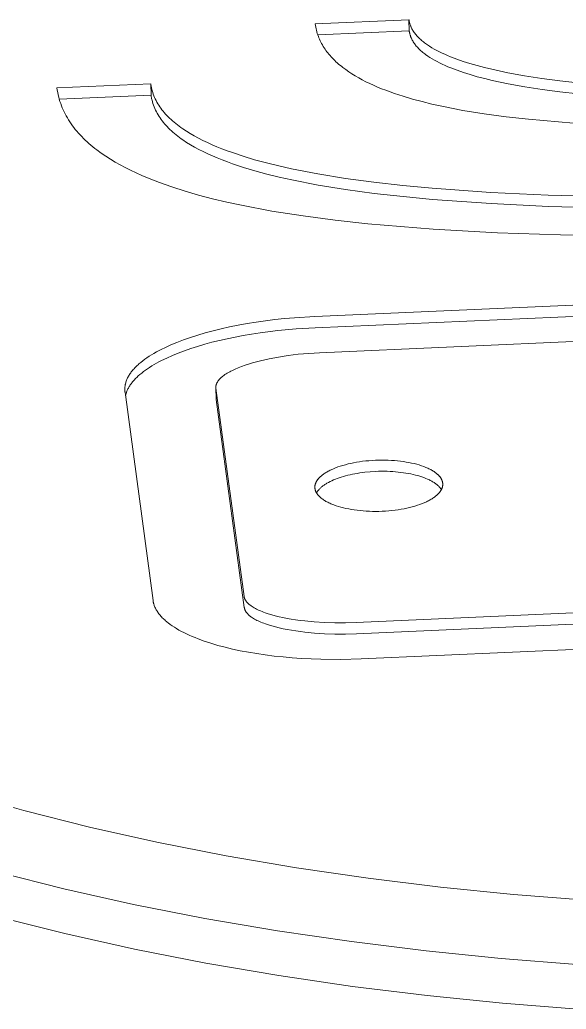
# Model space of a CAD drawing. Header units: millimetres. Extents: x 492 to 7139, y 278 to 5201.
# Drawn here: x 6157.44 to 6178.47, y 2901.87 to 2939.98 of the extents above; entities that cross this region are included whole.
import ezdxf

# ---------------------------------------------------------------- set-up
doc = ezdxf.new("R2010")
doc.units = ezdxf.units.MM
doc.layers.add('ZANO_R', color=7, linetype='Continuous', lineweight=0)

msp = doc.modelspace()

# ---------------------------------------------------------------- linework, layer by layer
at = {"layer": 'ZANO_R'}
for p, q in [((6168.808, 2939.817), (6172.418, 2939.976)), ((6168.817, 2939.755), (6168.808, 2939.817)), ((6168.828, 2939.694), (6168.817, 2939.755)), ((6168.841, 2939.633), (6168.828, 2939.694)), ((6168.855, 2939.573), (6168.841, 2939.633)), ((6172.418, 2939.976), (6172.429, 2939.546)), ((6172.418, 2939.976), (6172.421, 2939.958)), ((6172.421, 2939.958), (6172.424, 2939.939)), ((6172.424, 2939.939), (6172.427, 2939.921)), ((6172.427, 2939.921), (6172.431, 2939.903)), ((6172.431, 2939.903), (6172.435, 2939.885)), ((6172.435, 2939.885), (6172.439, 2939.867)), ((6172.439, 2939.867), (6172.444, 2939.849)), ((6172.444, 2939.849), (6172.449, 2939.831)), ((6172.449, 2939.831), (6172.454, 2939.814)), ((6172.454, 2939.814), (6172.46, 2939.796)), ((6172.46, 2939.796), (6172.466, 2939.778)), ((6172.466, 2939.778), (6172.472, 2939.761)), ((6172.472, 2939.761), (6172.479, 2939.743)), ((6172.479, 2939.743), (6172.486, 2939.726)), ((6172.486, 2939.726), (6172.501, 2939.692)), ((6172.501, 2939.692), (6172.517, 2939.658)), ((6172.517, 2939.658), (6172.534, 2939.624)), ((6172.534, 2939.624), (6172.553, 2939.59)), ((6168.871, 2939.513), (6168.855, 2939.573)), ((6168.889, 2939.454), (6168.871, 2939.513)), ((6168.908, 2939.396), (6168.889, 2939.454)), ((6168.929, 2939.338), (6168.908, 2939.396)), ((6168.91, 2939.392), (6172.429, 2939.546)), ((6168.951, 2939.282), (6168.929, 2939.338)), ((6168.975, 2939.225), (6168.951, 2939.282)), ((6172.429, 2939.546), (6172.431, 2939.528)), ((6172.431, 2939.528), (6172.434, 2939.51)), ((6172.434, 2939.51), (6172.438, 2939.491)), ((6172.438, 2939.491), (6172.441, 2939.473)), ((6172.441, 2939.473), (6172.446, 2939.455)), ((6172.446, 2939.455), (6172.45, 2939.437)), ((6172.45, 2939.437), (6172.455, 2939.419)), ((6172.455, 2939.419), (6172.46, 2939.402)), ((6172.46, 2939.402), (6172.465, 2939.384)), ((6172.465, 2939.384), (6172.471, 2939.366)), ((6172.471, 2939.366), (6172.477, 2939.349)), ((6172.477, 2939.349), (6172.483, 2939.331)), ((6172.483, 2939.331), (6172.49, 2939.314)), ((6172.49, 2939.314), (6172.496, 2939.296)), ((6172.496, 2939.296), (6172.511, 2939.262)), ((6172.511, 2939.262), (6172.528, 2939.228)), ((6172.553, 2939.59), (6172.573, 2939.557)), ((6172.573, 2939.557), (6172.594, 2939.524)), ((6172.594, 2939.524), (6172.616, 2939.491)), ((6172.616, 2939.491), (6172.64, 2939.459)), ((6172.64, 2939.459), (6172.665, 2939.427)), ((6172.665, 2939.427), (6172.691, 2939.395)), ((6172.691, 2939.395), (6172.718, 2939.364)), ((6172.718, 2939.364), (6172.746, 2939.333)), ((6172.746, 2939.333), (6172.775, 2939.302)), ((6172.775, 2939.302), (6172.806, 2939.271)), ((6172.806, 2939.271), (6172.838, 2939.241)), ((6172.838, 2939.241), (6172.87, 2939.211)), ((6169.001, 2939.17), (6168.975, 2939.225)), ((6169.028, 2939.115), (6169.001, 2939.17)), ((6169.056, 2939.06), (6169.028, 2939.115)), ((6169.086, 2939.006), (6169.056, 2939.06)), ((6169.118, 2938.953), (6169.086, 2939.006)), ((6169.151, 2938.901), (6169.118, 2938.953)), ((6169.186, 2938.849), (6169.151, 2938.901)), ((6172.528, 2939.228), (6172.545, 2939.194)), ((6172.545, 2939.194), (6172.564, 2939.16)), ((6172.564, 2939.16), (6172.584, 2939.127)), ((6172.584, 2939.127), (6172.605, 2939.094)), ((6172.605, 2939.094), (6172.627, 2939.062)), ((6172.627, 2939.062), (6172.651, 2939.029)), ((6172.651, 2939.029), (6172.675, 2938.997)), ((6172.675, 2938.997), (6172.701, 2938.966)), ((6172.701, 2938.966), (6172.728, 2938.934)), ((6172.728, 2938.934), (6172.757, 2938.903)), ((6172.757, 2938.903), (6172.786, 2938.872)), ((6172.786, 2938.872), (6172.816, 2938.842)), ((6172.87, 2939.211), (6172.904, 2939.181)), ((6172.904, 2939.181), (6172.939, 2939.152)), ((6172.939, 2939.152), (6172.975, 2939.123)), ((6172.975, 2939.123), (6173.012, 2939.094)), ((6173.012, 2939.094), (6173.051, 2939.065)), ((6173.051, 2939.065), (6173.13, 2939.009)), ((6173.13, 2939.009), (6173.214, 2938.954)), ((6173.214, 2938.954), (6173.302, 2938.9)), ((6173.302, 2938.9), (6173.393, 2938.847)), ((6169.222, 2938.798), (6169.186, 2938.849)), ((6169.259, 2938.747), (6169.222, 2938.798)), ((6169.298, 2938.697), (6169.259, 2938.747)), ((6169.338, 2938.647), (6169.298, 2938.697)), ((6169.38, 2938.598), (6169.338, 2938.647)), ((6169.423, 2938.55), (6169.38, 2938.598)), ((6169.468, 2938.502), (6169.423, 2938.55)), ((6169.513, 2938.455), (6169.468, 2938.502)), ((6172.816, 2938.842), (6172.848, 2938.811)), ((6172.848, 2938.811), (6172.881, 2938.781)), ((6172.881, 2938.781), (6172.915, 2938.752)), ((6172.915, 2938.752), (6172.95, 2938.722)), ((6172.95, 2938.722), (6172.986, 2938.693)), ((6172.986, 2938.693), (6173.023, 2938.664)), ((6173.023, 2938.664), (6173.061, 2938.636)), ((6173.061, 2938.636), (6173.141, 2938.579)), ((6173.141, 2938.579), (6173.224, 2938.524)), ((6173.224, 2938.524), (6173.312, 2938.47)), ((6173.393, 2938.847), (6173.489, 2938.795)), ((6173.489, 2938.795), (6173.588, 2938.744)), ((6173.588, 2938.744), (6173.691, 2938.694)), ((6173.691, 2938.694), (6173.797, 2938.646)), ((6173.797, 2938.646), (6173.907, 2938.598)), ((6173.907, 2938.598), (6174.021, 2938.552)), ((6174.021, 2938.552), (6174.257, 2938.461)), ((6169.56, 2938.408), (6169.513, 2938.455)), ((6169.609, 2938.362), (6169.56, 2938.408)), ((6169.659, 2938.317), (6169.609, 2938.362)), ((6169.71, 2938.272), (6169.659, 2938.317)), ((6169.762, 2938.228), (6169.71, 2938.272)), ((6169.816, 2938.184), (6169.762, 2938.228)), ((6169.87, 2938.141), (6169.816, 2938.184)), ((6169.984, 2938.056), (6169.87, 2938.141)), ((6173.312, 2938.47), (6173.404, 2938.417)), ((6173.404, 2938.417), (6173.499, 2938.365)), ((6173.499, 2938.365), (6173.598, 2938.314)), ((6173.598, 2938.314), (6173.701, 2938.265)), ((6173.701, 2938.265), (6173.808, 2938.216)), ((6173.808, 2938.216), (6173.918, 2938.168)), ((6173.918, 2938.168), (6174.031, 2938.122)), ((6174.031, 2938.122), (6174.268, 2938.032)), ((6174.257, 2938.461), (6174.506, 2938.375)), ((6174.506, 2938.375), (6174.768, 2938.293)), ((6174.768, 2938.293), (6175.04, 2938.215)), ((6175.04, 2938.215), (6175.322, 2938.14)), ((6175.322, 2938.14), (6175.615, 2938.07)), ((6170.102, 2937.973), (6169.984, 2938.056)), ((6170.225, 2937.893), (6170.102, 2937.973)), ((6170.352, 2937.814), (6170.225, 2937.893)), ((6170.484, 2937.738), (6170.352, 2937.814)), ((6170.621, 2937.664), (6170.484, 2937.738)), ((6174.268, 2938.032), (6174.517, 2937.946)), ((6174.517, 2937.946), (6174.778, 2937.863)), ((6174.778, 2937.863), (6175.05, 2937.785)), ((6175.05, 2937.785), (6175.333, 2937.711)), ((6175.615, 2938.07), (6176.226, 2937.939)), ((6176.226, 2937.939), (6176.868, 2937.822)), ((6176.868, 2937.822), (6177.535, 2937.719)), ((6177.535, 2937.719), (6178.221, 2937.628)), ((6158.865, 2937.35), (6162.477, 2937.508)), ((6158.878, 2937.261), (6158.865, 2937.35)), ((6162.477, 2937.508), (6162.488, 2937.079)), ((6162.477, 2937.508), (6162.482, 2937.475)), ((6162.482, 2937.475), (6162.487, 2937.441)), ((6162.487, 2937.441), (6162.493, 2937.407)), ((6162.493, 2937.407), (6162.5, 2937.374)), ((6162.5, 2937.374), (6162.507, 2937.341)), ((6162.507, 2937.341), (6162.515, 2937.308)), ((6170.761, 2937.592), (6170.621, 2937.664)), ((6170.906, 2937.521), (6170.761, 2937.592)), ((6171.055, 2937.453), (6170.906, 2937.521)), ((6171.207, 2937.387), (6171.055, 2937.453)), ((6171.364, 2937.322), (6171.207, 2937.387)), ((6175.333, 2937.711), (6175.625, 2937.64)), ((6175.625, 2937.64), (6176.237, 2937.509)), ((6176.237, 2937.509), (6176.879, 2937.393)), ((6176.879, 2937.393), (6177.545, 2937.289)), ((6178.221, 2937.628), (6178.921, 2937.549)), ((6158.894, 2937.173), (6158.878, 2937.261)), ((6158.912, 2937.087), (6158.894, 2937.173)), ((6158.933, 2937.001), (6158.912, 2937.087)), ((6158.956, 2936.916), (6158.933, 2937.001)), ((6158.954, 2936.923), (6162.488, 2937.079)), ((6162.488, 2937.079), (6162.493, 2937.045)), ((6162.493, 2937.045), (6162.498, 2937.011)), ((6162.498, 2937.011), (6162.504, 2936.978)), ((6162.504, 2936.978), (6162.511, 2936.944)), ((6162.515, 2937.308), (6162.532, 2937.243)), ((6162.532, 2937.243), (6162.551, 2937.178)), ((6162.551, 2937.178), (6162.573, 2937.114)), ((6162.573, 2937.114), (6162.597, 2937.051)), ((6162.597, 2937.051), (6162.623, 2936.988)), ((6162.623, 2936.988), (6162.651, 2936.927)), ((6171.524, 2937.26), (6171.364, 2937.322)), ((6171.855, 2937.14), (6171.524, 2937.26)), ((6172.199, 2937.028), (6171.855, 2937.14)), ((6172.555, 2936.922), (6172.199, 2937.028)), ((6177.545, 2937.289), (6178.231, 2937.198)), ((6178.231, 2937.198), (6178.931, 2937.12)), ((6158.981, 2936.832), (6158.956, 2936.916)), ((6159.009, 2936.749), (6158.981, 2936.832)), ((6159.039, 2936.667), (6159.009, 2936.749)), ((6159.071, 2936.586), (6159.039, 2936.667)), ((6159.106, 2936.506), (6159.071, 2936.586)), ((6162.511, 2936.944), (6162.518, 2936.911)), ((6162.518, 2936.911), (6162.526, 2936.878)), ((6162.526, 2936.878), (6162.543, 2936.813)), ((6162.543, 2936.813), (6162.562, 2936.748)), ((6162.562, 2936.748), (6162.584, 2936.684)), ((6162.584, 2936.684), (6162.608, 2936.621)), ((6162.608, 2936.621), (6162.634, 2936.559)), ((6162.651, 2936.927), (6162.681, 2936.865)), ((6162.681, 2936.865), (6162.714, 2936.805)), ((6162.714, 2936.805), (6162.748, 2936.745)), ((6162.748, 2936.745), (6162.785, 2936.686)), ((6162.785, 2936.686), (6162.824, 2936.627)), ((6162.824, 2936.627), (6162.864, 2936.569)), ((6162.864, 2936.569), (6162.907, 2936.512)), ((6172.923, 2936.823), (6172.555, 2936.922)), ((6173.301, 2936.73), (6172.923, 2936.823)), ((6173.689, 2936.643), (6173.301, 2936.73)), ((6174.489, 2936.488), (6173.689, 2936.643)), ((6159.142, 2936.427), (6159.106, 2936.506)), ((6159.182, 2936.348), (6159.142, 2936.427)), ((6159.223, 2936.271), (6159.182, 2936.348)), ((6159.267, 2936.194), (6159.223, 2936.271)), ((6159.312, 2936.118), (6159.267, 2936.194)), ((6162.634, 2936.559), (6162.662, 2936.497)), ((6162.662, 2936.497), (6162.692, 2936.436)), ((6162.692, 2936.436), (6162.724, 2936.375)), ((6162.724, 2936.375), (6162.759, 2936.315)), ((6162.759, 2936.315), (6162.796, 2936.256)), ((6162.796, 2936.256), (6162.834, 2936.197)), ((6162.834, 2936.197), (6162.875, 2936.14)), ((6162.907, 2936.512), (6162.952, 2936.456)), ((6162.952, 2936.456), (6162.998, 2936.4)), ((6162.998, 2936.4), (6163.047, 2936.345)), ((6163.047, 2936.345), (6163.098, 2936.29)), ((6163.098, 2936.29), (6163.15, 2936.236)), ((6163.15, 2936.236), (6163.205, 2936.183)), ((6175.317, 2936.354), (6174.489, 2936.488)), ((6176.164, 2936.239), (6175.317, 2936.354)), ((6177.023, 2936.142), (6176.164, 2936.239)), ((6159.36, 2936.044), (6159.312, 2936.118)), ((6159.41, 2935.97), (6159.36, 2936.044)), ((6159.463, 2935.897), (6159.41, 2935.97)), ((6159.517, 2935.824), (6159.463, 2935.897)), ((6159.573, 2935.753), (6159.517, 2935.824)), ((6162.875, 2936.14), (6162.918, 2936.082)), ((6162.918, 2936.082), (6162.962, 2936.026)), ((6162.962, 2936.026), (6163.009, 2935.97)), ((6163.009, 2935.97), (6163.058, 2935.915)), ((6163.058, 2935.915), (6163.108, 2935.86)), ((6163.108, 2935.86), (6163.161, 2935.806)), ((6163.161, 2935.806), (6163.215, 2935.753)), ((6163.205, 2936.183), (6163.261, 2936.13)), ((6163.261, 2936.13), (6163.319, 2936.078)), ((6163.319, 2936.078), (6163.379, 2936.027)), ((6163.379, 2936.027), (6163.441, 2935.976)), ((6163.441, 2935.976), (6163.504, 2935.926)), ((6163.504, 2935.926), (6163.57, 2935.876)), ((6163.57, 2935.876), (6163.637, 2935.827)), ((6163.637, 2935.827), (6163.706, 2935.779)), ((6178.748, 2935.994), (6177.023, 2936.142)), ((6159.632, 2935.682), (6159.573, 2935.753)), ((6159.692, 2935.613), (6159.632, 2935.682)), ((6159.755, 2935.544), (6159.692, 2935.613)), ((6159.819, 2935.476), (6159.755, 2935.544)), ((6159.886, 2935.409), (6159.819, 2935.476)), ((6163.215, 2935.753), (6163.272, 2935.7)), ((6163.272, 2935.7), (6163.33, 2935.648)), ((6163.33, 2935.648), (6163.39, 2935.597)), ((6163.39, 2935.597), (6163.451, 2935.546)), ((6163.451, 2935.546), (6163.515, 2935.496)), ((6163.515, 2935.496), (6163.58, 2935.446)), ((6163.58, 2935.446), (6163.648, 2935.397)), ((6163.706, 2935.779), (6163.849, 2935.684)), ((6163.849, 2935.684), (6163.998, 2935.591)), ((6163.998, 2935.591), (6164.154, 2935.501)), ((6164.154, 2935.501), (6164.317, 2935.413)), ((6159.954, 2935.342), (6159.886, 2935.409)), ((6160.025, 2935.277), (6159.954, 2935.342)), ((6160.097, 2935.212), (6160.025, 2935.277)), ((6160.171, 2935.148), (6160.097, 2935.212)), ((6160.247, 2935.085), (6160.171, 2935.148)), ((6160.325, 2935.022), (6160.247, 2935.085)), ((6163.648, 2935.397), (6163.716, 2935.349)), ((6163.716, 2935.349), (6163.859, 2935.254)), ((6163.859, 2935.254), (6164.009, 2935.161)), ((6164.009, 2935.161), (6164.165, 2935.071)), ((6164.165, 2935.071), (6164.327, 2934.983)), ((6164.317, 2935.413), (6164.485, 2935.327)), ((6164.485, 2935.327), (6164.66, 2935.244)), ((6164.66, 2935.244), (6164.84, 2935.162)), ((6164.84, 2935.162), (6165.027, 2935.083)), ((6165.027, 2935.083), (6165.219, 2935.006)), ((6160.405, 2934.961), (6160.325, 2935.022)), ((6160.57, 2934.84), (6160.405, 2934.961)), ((6160.742, 2934.723), (6160.57, 2934.84)), ((6160.921, 2934.608), (6160.742, 2934.723)), ((6164.327, 2934.983), (6164.496, 2934.897)), ((6164.496, 2934.897), (6164.671, 2934.814)), ((6164.671, 2934.814), (6164.851, 2934.732)), ((6164.851, 2934.732), (6165.037, 2934.653)), ((6165.219, 2935.006), (6165.416, 2934.931)), ((6165.416, 2934.931), (6165.618, 2934.859)), ((6165.618, 2934.859), (6166.038, 2934.719)), ((6166.038, 2934.719), (6166.477, 2934.588)), ((6161.106, 2934.496), (6160.921, 2934.608)), ((6161.299, 2934.388), (6161.106, 2934.496)), ((6161.497, 2934.282), (6161.299, 2934.388)), ((6161.702, 2934.179), (6161.497, 2934.282)), ((6165.037, 2934.653), (6165.229, 2934.576)), ((6165.229, 2934.576), (6165.426, 2934.501)), ((6165.426, 2934.501), (6165.629, 2934.429)), ((6165.629, 2934.429), (6166.049, 2934.289)), ((6166.049, 2934.289), (6166.487, 2934.158)), ((6166.477, 2934.588), (6166.933, 2934.464)), ((6166.933, 2934.464), (6167.406, 2934.348)), ((6167.406, 2934.348), (6167.894, 2934.239)), ((6161.913, 2934.08), (6161.702, 2934.179)), ((6162.129, 2933.982), (6161.913, 2934.08)), ((6162.352, 2933.888), (6162.129, 2933.982)), ((6166.487, 2934.158), (6166.944, 2934.034)), ((6166.944, 2934.034), (6167.417, 2933.918)), ((6167.417, 2933.918), (6167.905, 2933.809)), ((6167.894, 2934.239), (6168.91, 2934.041)), ((6168.91, 2934.041), (6169.97, 2933.869)), ((6162.58, 2933.796), (6162.352, 2933.888)), ((6162.813, 2933.707), (6162.58, 2933.796)), ((6163.295, 2933.537), (6162.813, 2933.707)), ((6163.796, 2933.377), (6163.295, 2933.537)), ((6167.905, 2933.809), (6168.92, 2933.611)), ((6168.92, 2933.611), (6169.98, 2933.439)), ((6169.97, 2933.869), (6171.064, 2933.721)), ((6171.064, 2933.721), (6172.181, 2933.595)), ((6172.181, 2933.595), (6173.312, 2933.488)), ((6164.316, 2933.227), (6163.796, 2933.377)), ((6164.852, 2933.086), (6164.316, 2933.227)), ((6169.98, 2933.439), (6171.074, 2933.291)), ((6171.074, 2933.291), (6172.192, 2933.165)), ((6172.192, 2933.165), (6173.323, 2933.058)), ((6173.312, 2933.488), (6175.571, 2933.326)), ((6175.571, 2933.326), (6177.773, 2933.22)), ((6177.773, 2933.22), (6179.911, 2933.161)), ((6165.403, 2932.955), (6164.852, 2933.086)), ((6165.969, 2932.832), (6165.403, 2932.955)), ((6167.136, 2932.611), (6165.969, 2932.832)), ((6173.323, 2933.058), (6175.582, 2932.896)), ((6175.582, 2932.896), (6177.784, 2932.79)), ((6177.784, 2932.79), (6179.922, 2932.731)), ((6168.343, 2932.421), (6167.136, 2932.611)), ((6169.579, 2932.259), (6168.343, 2932.421)), ((6170.833, 2932.122), (6169.579, 2932.259)), ((6173.351, 2931.914), (6170.833, 2932.122)), ((6175.825, 2931.775), (6173.351, 2931.914)), ((6178.248, 2931.696), (6175.825, 2931.775)), ((6180.626, 2931.667), (6178.248, 2931.696)), ((6168.791, 2928.547), (6215.981, 2930.624)), ((6215.991, 2930.194), (6168.802, 2928.117)), ((6216.179, 2929.23), (6168.98, 2927.152)), ((6165.511, 2928.146), (6165.843, 2928.213)), ((6165.843, 2928.213), (6166.184, 2928.275)), ((6166.184, 2928.275), (6166.534, 2928.331)), ((6166.534, 2928.331), (6166.892, 2928.382)), ((6166.892, 2928.382), (6167.258, 2928.427)), ((6167.258, 2928.427), (6167.632, 2928.466)), ((6167.632, 2928.466), (6168.012, 2928.499)), ((6168.012, 2928.499), (6168.791, 2928.547)), ((6164.007, 2927.743), (6164.285, 2927.832)), ((6164.285, 2927.832), (6164.576, 2927.918)), ((6164.576, 2927.918), (6164.877, 2927.998)), ((6164.877, 2927.998), (6165.189, 2928.075)), ((6165.189, 2928.075), (6165.511, 2928.146)), ((6166.039, 2927.817), (6165.724, 2927.758)), ((6166.361, 2927.872), (6166.039, 2927.817)), ((6166.69, 2927.922), (6166.361, 2927.872)), ((6167.37, 2928.008), (6166.69, 2927.922)), ((6168.075, 2928.073), (6167.37, 2928.008)), ((6168.802, 2928.117), (6168.075, 2928.073)), ((6163.016, 2927.347), (6163.244, 2927.452)), ((6163.244, 2927.452), (6163.485, 2927.552)), ((6163.485, 2927.552), (6163.74, 2927.65)), ((6163.74, 2927.65), (6164.007, 2927.743)), ((6164.553, 2927.478), (6164.283, 2927.398)), ((6164.832, 2927.554), (6164.553, 2927.478)), ((6165.121, 2927.626), (6164.832, 2927.554)), ((6165.418, 2927.694), (6165.121, 2927.626)), ((6165.724, 2927.758), (6165.418, 2927.694)), ((6162.417, 2927.016), (6162.507, 2927.073)), ((6162.507, 2927.073), (6162.602, 2927.129)), ((6162.602, 2927.129), (6162.7, 2927.185)), ((6162.7, 2927.185), (6162.802, 2927.24)), ((6162.802, 2927.24), (6162.907, 2927.294)), ((6162.907, 2927.294), (6163.016, 2927.347)), ((6163.308, 2927.044), (6163.092, 2926.948)), ((6163.535, 2927.138), (6163.308, 2927.044)), ((6163.774, 2927.228), (6163.535, 2927.138)), ((6164.023, 2927.315), (6163.774, 2927.228)), ((6164.283, 2927.398), (6164.023, 2927.315)), ((6167.768, 2927.044), (6167.394, 2926.987)), ((6168.158, 2927.091), (6167.768, 2927.044)), ((6168.563, 2927.128), (6168.158, 2927.091)), ((6168.98, 2927.152), (6168.563, 2927.128)), ((6161.954, 2926.659), (6161.987, 2926.69)), ((6161.987, 2926.69), (6162.021, 2926.72)), ((6162.021, 2926.72), (6162.092, 2926.781)), ((6162.092, 2926.781), (6162.168, 2926.84)), ((6162.168, 2926.84), (6162.247, 2926.899)), ((6162.247, 2926.899), (6162.33, 2926.958)), ((6162.33, 2926.958), (6162.417, 2927.016)), ((6162.605, 2926.695), (6162.518, 2926.642)), ((6162.697, 2926.747), (6162.605, 2926.695)), ((6162.791, 2926.798), (6162.697, 2926.747)), ((6162.888, 2926.849), (6162.791, 2926.798)), ((6163.092, 2926.948), (6162.888, 2926.849)), ((6166.106, 2926.671), (6165.973, 2926.624)), ((6166.246, 2926.717), (6166.106, 2926.671)), ((6166.393, 2926.762), (6166.246, 2926.717)), ((6166.545, 2926.804), (6166.393, 2926.762)), ((6166.704, 2926.845), (6166.545, 2926.804)), ((6166.869, 2926.884), (6166.704, 2926.845)), ((6167.039, 2926.92), (6166.869, 2926.884)), ((6167.394, 2926.987), (6167.039, 2926.92)), ((6161.623, 2926.252), (6161.642, 2926.284)), ((6161.642, 2926.284), (6161.662, 2926.316)), ((6161.662, 2926.316), (6161.683, 2926.348)), ((6161.683, 2926.348), (6161.705, 2926.379)), ((6161.705, 2926.379), (6161.728, 2926.411)), ((6161.728, 2926.411), (6161.753, 2926.442)), ((6161.753, 2926.442), (6161.779, 2926.474)), ((6161.779, 2926.474), (6161.805, 2926.505)), ((6161.805, 2926.505), (6161.833, 2926.536)), ((6161.833, 2926.536), (6161.862, 2926.567)), ((6161.862, 2926.567), (6161.891, 2926.598)), ((6161.891, 2926.598), (6161.922, 2926.629)), ((6161.922, 2926.629), (6161.954, 2926.659)), ((6162.06, 2926.314), (6161.996, 2926.258)), ((6162.128, 2926.37), (6162.06, 2926.314)), ((6162.199, 2926.426), (6162.128, 2926.37)), ((6162.274, 2926.481), (6162.199, 2926.426)), ((6162.352, 2926.535), (6162.274, 2926.481)), ((6162.433, 2926.589), (6162.352, 2926.535)), ((6162.518, 2926.642), (6162.433, 2926.589)), ((6165.295, 2926.282), (6165.257, 2926.254)), ((6165.335, 2926.31), (6165.295, 2926.282)), ((6165.377, 2926.338), (6165.335, 2926.31)), ((6165.421, 2926.365), (6165.377, 2926.338)), ((6165.467, 2926.393), (6165.421, 2926.365)), ((6165.516, 2926.419), (6165.467, 2926.393)), ((6165.566, 2926.446), (6165.516, 2926.419)), ((6165.618, 2926.472), (6165.566, 2926.446)), ((6165.673, 2926.499), (6165.618, 2926.472)), ((6165.729, 2926.524), (6165.673, 2926.499)), ((6165.848, 2926.575), (6165.729, 2926.524)), ((6165.973, 2926.624), (6165.848, 2926.575)), ((6161.491, 2925.894), (6161.494, 2925.911)), ((6161.494, 2925.911), (6161.497, 2925.927)), ((6161.497, 2925.927), (6161.501, 2925.943)), ((6161.501, 2925.943), (6161.504, 2925.96)), ((6161.504, 2925.96), (6161.513, 2925.993)), ((6161.513, 2925.993), (6161.523, 2926.025)), ((6161.523, 2926.025), (6161.533, 2926.058)), ((6161.533, 2926.058), (6161.545, 2926.09)), ((6161.545, 2926.09), (6161.559, 2926.123)), ((6161.559, 2926.123), (6161.573, 2926.155)), ((6161.573, 2926.155), (6161.588, 2926.188)), ((6161.588, 2926.188), (6161.605, 2926.22)), ((6161.605, 2926.22), (6161.623, 2926.252)), ((6161.688, 2925.91), (6161.669, 2925.88)), ((6161.709, 2925.939), (6161.688, 2925.91)), ((6161.73, 2925.969), (6161.709, 2925.939)), ((6161.753, 2925.998), (6161.73, 2925.969)), ((6161.776, 2926.028), (6161.753, 2925.998)), ((6161.8, 2926.057), (6161.776, 2926.028)), ((6161.826, 2926.086), (6161.8, 2926.057)), ((6161.852, 2926.115), (6161.826, 2926.086)), ((6161.879, 2926.144), (6161.852, 2926.115)), ((6161.907, 2926.172), (6161.879, 2926.144)), ((6161.936, 2926.201), (6161.907, 2926.172)), ((6161.996, 2926.258), (6161.936, 2926.201)), ((6164.993, 2925.903), (6164.991, 2925.895)), ((6164.994, 2925.91), (6164.993, 2925.903)), ((6164.996, 2925.918), (6164.994, 2925.91)), ((6164.998, 2925.925), (6164.996, 2925.918)), ((6165.001, 2925.933), (6164.998, 2925.925)), ((6165.003, 2925.94), (6165.001, 2925.933)), ((6165.006, 2925.948), (6165.003, 2925.94)), ((6165.009, 2925.955), (6165.006, 2925.948)), ((6165.012, 2925.963), (6165.009, 2925.955)), ((6165.015, 2925.97), (6165.012, 2925.963)), ((6165.018, 2925.978), (6165.015, 2925.97)), ((6165.021, 2925.985), (6165.018, 2925.978)), ((6165.025, 2925.992), (6165.021, 2925.985)), ((6165.033, 2926.007), (6165.025, 2925.992)), ((6165.041, 2926.022), (6165.033, 2926.007)), ((6165.05, 2926.037), (6165.041, 2926.022)), ((6165.06, 2926.052), (6165.05, 2926.037)), ((6165.07, 2926.066), (6165.06, 2926.052)), ((6165.081, 2926.081), (6165.07, 2926.066)), ((6165.092, 2926.096), (6165.081, 2926.081)), ((6165.104, 2926.11), (6165.092, 2926.096)), ((6165.117, 2926.125), (6165.104, 2926.11)), ((6165.13, 2926.139), (6165.117, 2926.125)), ((6165.144, 2926.154), (6165.13, 2926.139)), ((6165.158, 2926.168), (6165.144, 2926.154)), ((6165.173, 2926.183), (6165.158, 2926.168)), ((6165.189, 2926.197), (6165.173, 2926.183)), ((6165.205, 2926.211), (6165.189, 2926.197)), ((6165.222, 2926.226), (6165.205, 2926.211)), ((6165.24, 2926.24), (6165.222, 2926.226)), ((6165.257, 2926.254), (6165.24, 2926.24)), ((6161.479, 2925.762), (6161.48, 2925.778)), ((6161.479, 2925.745), (6161.479, 2925.762)), ((6161.479, 2925.729), (6161.479, 2925.745)), ((6161.48, 2925.712), (6161.479, 2925.729)), ((6161.48, 2925.795), (6161.481, 2925.811)), ((6161.48, 2925.778), (6161.48, 2925.795)), ((6161.481, 2925.695), (6161.48, 2925.712)), ((6161.481, 2925.811), (6161.483, 2925.828)), ((6161.482, 2925.679), (6161.481, 2925.695)), ((6161.483, 2925.662), (6161.482, 2925.679)), ((6161.483, 2925.828), (6161.484, 2925.845)), ((6161.485, 2925.645), (6161.483, 2925.662)), ((6161.484, 2925.845), (6161.486, 2925.861)), ((6161.487, 2925.629), (6161.485, 2925.645)), ((6161.486, 2925.861), (6161.489, 2925.878)), ((6162.565, 2917.614), (6161.487, 2925.629)), ((6161.489, 2925.878), (6161.491, 2925.894)), ((6161.512, 2925.518), (6161.506, 2925.487)), ((6161.52, 2925.549), (6161.512, 2925.518)), ((6161.528, 2925.579), (6161.52, 2925.549)), ((6161.538, 2925.609), (6161.528, 2925.579)), ((6161.548, 2925.64), (6161.538, 2925.609)), ((6161.56, 2925.67), (6161.548, 2925.64)), ((6161.573, 2925.7), (6161.56, 2925.67)), ((6161.586, 2925.731), (6161.573, 2925.7)), ((6161.601, 2925.761), (6161.586, 2925.731)), ((6161.616, 2925.791), (6161.601, 2925.761)), ((6161.633, 2925.821), (6161.616, 2925.791)), ((6161.65, 2925.85), (6161.633, 2925.821)), ((6161.669, 2925.88), (6161.65, 2925.85)), ((6164.985, 2925.85), (6164.984, 2925.843)), ((6164.984, 2925.843), (6164.984, 2925.835)), ((6164.984, 2925.835), (6164.984, 2925.828)), ((6164.984, 2925.828), (6164.984, 2925.82)), ((6164.984, 2925.82), (6164.984, 2925.813)), ((6164.984, 2925.813), (6164.985, 2925.805)), ((6164.986, 2925.865), (6164.985, 2925.858)), ((6164.985, 2925.858), (6164.985, 2925.85)), ((6164.985, 2925.805), (6164.985, 2925.798)), ((6164.985, 2925.798), (6164.986, 2925.79)), ((6164.995, 2925.388), (6164.985, 2925.783)), ((6164.987, 2925.873), (6164.986, 2925.865)), ((6164.986, 2925.79), (6164.987, 2925.783)), ((6164.988, 2925.88), (6164.987, 2925.873)), ((6164.987, 2925.783), (6166.068, 2917.768)), ((6164.989, 2925.888), (6164.988, 2925.88)), ((6164.991, 2925.895), (6164.989, 2925.888)), ((6164.995, 2925.413), (6164.996, 2925.426)), ((6164.997, 2925.352), (6164.995, 2925.388)), ((6166.079, 2917.337), (6164.997, 2925.352)), ((6169.969, 2922.841), (6170.073, 2922.868)), ((6170.073, 2922.868), (6170.179, 2922.892)), ((6170.179, 2922.892), (6170.288, 2922.915)), ((6170.288, 2922.915), (6170.4, 2922.935)), ((6170.4, 2922.935), (6170.515, 2922.953)), ((6170.515, 2922.953), (6170.632, 2922.97)), ((6170.632, 2922.97), (6170.752, 2922.984)), ((6170.752, 2922.984), (6170.874, 2922.995)), ((6170.874, 2922.995), (6170.998, 2923.005)), ((6170.998, 2923.005), (6171.124, 2923.011)), ((6171.124, 2923.011), (6171.251, 2923.016)), ((6171.251, 2923.016), (6171.377, 2923.017)), ((6171.377, 2923.017), (6171.5, 2923.017)), ((6171.5, 2923.017), (6171.623, 2923.013)), ((6171.623, 2923.013), (6171.743, 2923.008)), ((6171.743, 2923.008), (6171.861, 2922.999)), ((6171.861, 2922.999), (6171.978, 2922.989)), ((6171.978, 2922.989), (6172.092, 2922.976)), ((6172.092, 2922.976), (6172.203, 2922.962)), ((6172.203, 2922.962), (6172.312, 2922.944)), ((6172.312, 2922.944), (6172.418, 2922.925)), ((6172.418, 2922.925), (6172.521, 2922.904)), ((6172.521, 2922.904), (6172.622, 2922.881)), ((6172.622, 2922.881), (6172.718, 2922.856)), ((6172.718, 2922.856), (6172.812, 2922.829)), ((6169.115, 2922.468), (6169.145, 2922.489)), ((6169.145, 2922.489), (6169.176, 2922.51)), ((6169.176, 2922.51), (6169.209, 2922.53)), ((6169.209, 2922.53), (6169.242, 2922.551)), ((6169.242, 2922.551), (6169.277, 2922.571)), ((6169.277, 2922.571), (6169.312, 2922.59)), ((6169.312, 2922.59), (6169.349, 2922.61)), ((6169.349, 2922.61), (6169.387, 2922.629)), ((6169.387, 2922.629), (6169.426, 2922.647)), ((6169.426, 2922.647), (6169.507, 2922.684)), ((6169.507, 2922.684), (6169.592, 2922.718)), ((6169.592, 2922.718), (6169.681, 2922.752)), ((6169.681, 2922.752), (6169.773, 2922.783)), ((6169.773, 2922.783), (6169.87, 2922.813)), ((6169.87, 2922.813), (6169.969, 2922.841)), ((6170.241, 2922.473), (6170.151, 2922.453)), ((6170.333, 2922.491), (6170.241, 2922.473)), ((6170.427, 2922.507), (6170.333, 2922.491)), ((6170.523, 2922.523), (6170.427, 2922.507)), ((6170.621, 2922.536), (6170.523, 2922.523)), ((6170.721, 2922.549), (6170.621, 2922.536)), ((6170.925, 2922.568), (6170.721, 2922.549)), ((6171.135, 2922.581), (6170.925, 2922.568)), ((6171.248, 2922.585), (6171.135, 2922.581)), ((6171.36, 2922.587), (6171.248, 2922.585)), ((6171.471, 2922.587), (6171.36, 2922.587)), ((6171.581, 2922.585), (6171.471, 2922.587)), ((6171.689, 2922.58), (6171.581, 2922.585)), ((6171.796, 2922.574), (6171.689, 2922.58)), ((6171.901, 2922.567), (6171.796, 2922.574)), ((6172.004, 2922.557), (6171.901, 2922.567)), ((6172.105, 2922.545), (6172.004, 2922.557)), ((6172.205, 2922.532), (6172.105, 2922.545)), ((6172.303, 2922.517), (6172.205, 2922.532)), ((6172.398, 2922.501), (6172.303, 2922.517)), ((6172.491, 2922.483), (6172.398, 2922.501)), ((6172.581, 2922.463), (6172.491, 2922.483)), ((6172.812, 2922.829), (6172.901, 2922.8)), ((6172.901, 2922.8), (6172.987, 2922.77)), ((6172.987, 2922.77), (6173.069, 2922.738)), ((6173.069, 2922.738), (6173.109, 2922.721)), ((6173.109, 2922.721), (6173.147, 2922.704)), ((6173.147, 2922.704), (6173.185, 2922.686)), ((6173.185, 2922.686), (6173.221, 2922.668)), ((6173.221, 2922.668), (6173.256, 2922.65)), ((6173.256, 2922.65), (6173.291, 2922.631)), ((6173.291, 2922.631), (6173.323, 2922.612)), ((6173.323, 2922.612), (6173.355, 2922.593)), ((6173.355, 2922.593), (6173.386, 2922.573)), ((6173.386, 2922.573), (6173.415, 2922.553)), ((6173.415, 2922.553), (6173.443, 2922.532)), ((6173.443, 2922.532), (6173.47, 2922.512)), ((6173.47, 2922.512), (6173.496, 2922.49)), ((6173.496, 2922.49), (6173.52, 2922.469)), ((6173.52, 2922.469), (6173.532, 2922.458)), ((6168.811, 2922.085), (6168.814, 2922.097)), ((6168.814, 2922.097), (6168.818, 2922.109)), ((6168.818, 2922.109), (6168.823, 2922.122)), ((6168.823, 2922.122), (6168.827, 2922.134)), ((6168.827, 2922.134), (6168.832, 2922.146)), ((6168.832, 2922.146), (6168.838, 2922.158)), ((6168.838, 2922.158), (6168.844, 2922.17)), ((6168.844, 2922.17), (6168.85, 2922.182)), ((6168.85, 2922.182), (6168.856, 2922.194)), ((6168.856, 2922.194), (6168.863, 2922.206)), ((6168.863, 2922.206), (6168.87, 2922.218)), ((6168.87, 2922.218), (6168.878, 2922.23)), ((6168.878, 2922.23), (6168.886, 2922.242)), ((6168.886, 2922.242), (6168.894, 2922.254)), ((6168.894, 2922.254), (6168.903, 2922.266)), ((6168.903, 2922.266), (6168.912, 2922.277)), ((6168.912, 2922.277), (6168.921, 2922.289)), ((6168.921, 2922.289), (6168.931, 2922.301)), ((6168.931, 2922.301), (6168.941, 2922.312)), ((6168.941, 2922.312), (6168.951, 2922.324)), ((6168.951, 2922.324), (6168.962, 2922.335)), ((6168.962, 2922.335), (6168.984, 2922.358)), ((6168.984, 2922.358), (6169.008, 2922.38)), ((6169.008, 2922.38), (6169.033, 2922.402)), ((6169.033, 2922.402), (6169.059, 2922.424)), ((6169.059, 2922.424), (6169.087, 2922.446)), ((6169.087, 2922.446), (6169.115, 2922.468)), ((6169.204, 2922.09), (6169.178, 2922.073)), ((6169.232, 2922.107), (6169.204, 2922.09)), ((6169.26, 2922.124), (6169.232, 2922.107)), ((6169.319, 2922.157), (6169.26, 2922.124)), ((6169.381, 2922.19), (6169.319, 2922.157)), ((6169.445, 2922.221), (6169.381, 2922.19)), ((6169.513, 2922.251), (6169.445, 2922.221)), ((6169.584, 2922.281), (6169.513, 2922.251)), ((6169.657, 2922.309), (6169.584, 2922.281)), ((6169.733, 2922.336), (6169.657, 2922.309)), ((6169.812, 2922.362), (6169.733, 2922.336)), ((6169.893, 2922.386), (6169.812, 2922.362)), ((6169.977, 2922.41), (6169.893, 2922.386)), ((6170.063, 2922.432), (6169.977, 2922.41)), ((6170.151, 2922.453), (6170.063, 2922.432)), ((6172.669, 2922.441), (6172.581, 2922.463)), ((6172.755, 2922.418), (6172.669, 2922.441)), ((6172.837, 2922.394), (6172.755, 2922.418)), ((6172.917, 2922.368), (6172.837, 2922.394)), ((6172.994, 2922.341), (6172.917, 2922.368)), ((6173.067, 2922.312), (6172.994, 2922.341)), ((6173.138, 2922.283), (6173.067, 2922.312)), ((6173.171, 2922.267), (6173.138, 2922.283)), ((6173.205, 2922.251), (6173.171, 2922.267)), ((6173.237, 2922.235), (6173.205, 2922.251)), ((6173.268, 2922.219), (6173.237, 2922.235)), ((6173.299, 2922.202), (6173.268, 2922.219)), ((6173.328, 2922.185), (6173.299, 2922.202)), ((6173.357, 2922.168), (6173.328, 2922.185)), ((6173.384, 2922.15), (6173.357, 2922.168)), ((6173.411, 2922.133), (6173.384, 2922.15)), ((6173.437, 2922.115), (6173.411, 2922.133)), ((6173.462, 2922.096), (6173.437, 2922.115)), ((6173.485, 2922.078), (6173.462, 2922.096)), ((6173.532, 2922.458), (6173.543, 2922.447)), ((6173.543, 2922.447), (6173.555, 2922.436)), ((6173.555, 2922.436), (6173.565, 2922.425)), ((6173.565, 2922.425), (6173.576, 2922.414)), ((6173.576, 2922.414), (6173.586, 2922.403)), ((6173.586, 2922.403), (6173.595, 2922.391)), ((6173.595, 2922.391), (6173.605, 2922.38)), ((6173.605, 2922.38), (6173.614, 2922.369)), ((6173.614, 2922.369), (6173.622, 2922.357)), ((6173.622, 2922.357), (6173.631, 2922.345)), ((6173.631, 2922.345), (6173.639, 2922.334)), ((6173.639, 2922.334), (6173.646, 2922.322)), ((6173.646, 2922.322), (6173.653, 2922.31)), ((6173.653, 2922.31), (6173.66, 2922.298)), ((6173.66, 2922.298), (6173.667, 2922.286)), ((6173.667, 2922.286), (6173.673, 2922.274)), ((6173.673, 2922.274), (6173.679, 2922.262)), ((6173.679, 2922.262), (6173.684, 2922.25)), ((6173.684, 2922.25), (6173.689, 2922.238)), ((6173.689, 2922.238), (6173.694, 2922.226)), ((6173.694, 2922.226), (6173.698, 2922.213)), ((6173.698, 2922.213), (6173.702, 2922.201)), ((6173.702, 2922.201), (6173.705, 2922.189)), ((6173.705, 2922.189), (6173.708, 2922.176)), ((6173.708, 2922.176), (6173.711, 2922.164)), ((6173.711, 2922.164), (6173.713, 2922.151)), ((6173.713, 2922.151), (6173.715, 2922.138)), ((6173.715, 2922.138), (6173.717, 2922.126)), ((6173.717, 2922.126), (6173.718, 2922.113)), ((6173.718, 2922.113), (6173.719, 2922.1)), ((6173.719, 2922.1), (6173.719, 2922.088)), ((6173.719, 2922.088), (6173.719, 2922.075)), ((6168.796, 2921.998), (6168.797, 2922.01)), ((6168.796, 2921.985), (6168.796, 2921.998)), ((6168.796, 2921.972), (6168.796, 2921.985)), ((6168.796, 2921.96), (6168.796, 2921.972)), ((6168.797, 2921.947), (6168.796, 2921.96)), ((6168.797, 2922.01), (6168.798, 2922.023)), ((6168.798, 2921.934), (6168.797, 2921.947)), ((6168.798, 2922.023), (6168.8, 2922.035)), ((6168.799, 2921.922), (6168.798, 2921.934)), ((6168.801, 2921.909), (6168.799, 2921.922)), ((6168.8, 2922.035), (6168.802, 2922.048)), ((6168.804, 2921.896), (6168.801, 2921.909)), ((6168.802, 2922.048), (6168.805, 2922.06)), ((6168.806, 2921.884), (6168.804, 2921.896)), ((6168.805, 2922.06), (6168.807, 2922.072)), ((6168.809, 2921.871), (6168.806, 2921.884)), ((6168.807, 2922.072), (6168.811, 2922.085)), ((6168.813, 2921.859), (6168.809, 2921.871)), ((6168.817, 2921.847), (6168.813, 2921.859)), ((6168.821, 2921.834), (6168.817, 2921.847)), ((6168.826, 2921.822), (6168.821, 2921.834)), ((6168.831, 2921.81), (6168.826, 2921.822)), ((6168.836, 2921.798), (6168.831, 2921.81)), ((6168.842, 2921.786), (6168.836, 2921.798)), ((6168.848, 2921.774), (6168.842, 2921.786)), ((6168.854, 2921.762), (6168.848, 2921.774)), ((6168.861, 2921.75), (6168.854, 2921.762)), ((6168.866, 2921.762), (6168.86, 2921.752)), ((6168.868, 2921.738), (6168.861, 2921.75)), ((6168.871, 2921.772), (6168.866, 2921.762)), ((6168.876, 2921.726), (6168.868, 2921.738)), ((6168.877, 2921.782), (6168.871, 2921.772)), ((6168.884, 2921.715), (6168.876, 2921.726)), ((6168.883, 2921.792), (6168.877, 2921.782)), ((6168.89, 2921.802), (6168.883, 2921.792)), ((6168.892, 2921.703), (6168.884, 2921.715)), ((6168.897, 2921.811), (6168.89, 2921.802)), ((6168.903, 2921.821), (6168.897, 2921.811)), ((6168.911, 2921.831), (6168.903, 2921.821)), ((6168.926, 2921.851), (6168.911, 2921.831)), ((6168.942, 2921.87), (6168.926, 2921.851)), ((6168.959, 2921.889), (6168.942, 2921.87)), ((6168.976, 2921.909), (6168.959, 2921.889)), ((6168.995, 2921.928), (6168.976, 2921.909)), ((6169.015, 2921.946), (6168.995, 2921.928)), ((6169.036, 2921.965), (6169.015, 2921.946)), ((6169.057, 2921.983), (6169.036, 2921.965)), ((6169.079, 2922.002), (6169.057, 2921.983)), ((6169.103, 2922.02), (6169.079, 2922.002)), ((6169.127, 2922.038), (6169.103, 2922.02)), ((6169.152, 2922.055), (6169.127, 2922.038)), ((6169.178, 2922.073), (6169.152, 2922.055)), ((6173.508, 2922.059), (6173.485, 2922.078)), ((6173.53, 2922.039), (6173.508, 2922.059)), ((6173.551, 2922.02), (6173.53, 2922.039)), ((6173.553, 2921.725), (6173.531, 2921.702)), ((6173.57, 2922), (6173.551, 2922.02)), ((6173.564, 2921.736), (6173.553, 2921.725)), ((6173.574, 2921.748), (6173.564, 2921.736)), ((6173.589, 2921.981), (6173.57, 2922)), ((6173.584, 2921.759), (6173.574, 2921.748)), ((6173.594, 2921.771), (6173.584, 2921.759)), ((6173.598, 2921.97), (6173.589, 2921.981)), ((6173.603, 2921.783), (6173.594, 2921.771)), ((6173.606, 2921.96), (6173.598, 2921.97)), ((6173.612, 2921.794), (6173.603, 2921.783)), ((6173.615, 2921.95), (6173.606, 2921.96)), ((6173.621, 2921.806), (6173.612, 2921.794)), ((6173.623, 2921.94), (6173.615, 2921.95)), ((6173.629, 2921.818), (6173.621, 2921.806)), ((6173.63, 2921.93), (6173.623, 2921.94)), ((6173.637, 2921.83), (6173.629, 2921.818)), ((6173.638, 2921.919), (6173.63, 2921.93)), ((6173.645, 2921.842), (6173.637, 2921.83)), ((6173.645, 2921.909), (6173.638, 2921.919)), ((6173.652, 2921.899), (6173.645, 2921.909)), ((6173.652, 2921.854), (6173.645, 2921.842)), ((6173.659, 2921.888), (6173.652, 2921.899)), ((6173.659, 2921.866), (6173.652, 2921.854)), ((6173.665, 2921.878), (6173.659, 2921.888)), ((6173.665, 2921.878), (6173.659, 2921.866)), ((6173.671, 2921.89), (6173.665, 2921.878)), ((6173.677, 2921.902), (6173.671, 2921.89)), ((6173.683, 2921.914), (6173.677, 2921.902)), ((6173.688, 2921.926), (6173.683, 2921.914)), ((6173.692, 2921.938), (6173.688, 2921.926)), ((6173.697, 2921.951), (6173.692, 2921.938)), ((6173.701, 2921.963), (6173.697, 2921.951)), ((6173.704, 2921.975), (6173.701, 2921.963)), ((6173.707, 2921.988), (6173.704, 2921.975)), ((6173.71, 2922), (6173.707, 2921.988)), ((6173.713, 2922.013), (6173.71, 2922)), ((6173.715, 2922.025), (6173.713, 2922.013)), ((6173.716, 2922.037), (6173.715, 2922.025)), ((6173.718, 2922.05), (6173.716, 2922.037)), ((6173.719, 2922.075), (6173.718, 2922.063)), ((6173.718, 2922.063), (6173.718, 2922.05)), ((6168.901, 2921.691), (6168.892, 2921.703)), ((6168.91, 2921.68), (6168.901, 2921.691)), ((6168.919, 2921.669), (6168.91, 2921.68)), ((6168.929, 2921.657), (6168.919, 2921.669)), ((6168.939, 2921.646), (6168.929, 2921.657)), ((6168.949, 2921.635), (6168.939, 2921.646)), ((6168.96, 2921.624), (6168.949, 2921.635)), ((6168.971, 2921.613), (6168.96, 2921.624)), ((6168.983, 2921.602), (6168.971, 2921.613)), ((6168.994, 2921.591), (6168.983, 2921.602)), ((6169.019, 2921.57), (6168.994, 2921.591)), ((6169.044, 2921.548), (6169.019, 2921.57)), ((6169.071, 2921.528), (6169.044, 2921.548)), ((6169.1, 2921.507), (6169.071, 2921.528)), ((6169.129, 2921.487), (6169.1, 2921.507)), ((6169.16, 2921.467), (6169.129, 2921.487)), ((6169.191, 2921.448), (6169.16, 2921.467)), ((6169.224, 2921.429), (6169.191, 2921.448)), ((6169.259, 2921.41), (6169.224, 2921.429)), ((6169.294, 2921.392), (6169.259, 2921.41)), ((6169.33, 2921.374), (6169.294, 2921.392)), ((6169.368, 2921.356), (6169.33, 2921.374)), ((6169.406, 2921.339), (6169.368, 2921.356)), ((6169.446, 2921.322), (6169.406, 2921.339)), ((6172.924, 2921.342), (6172.835, 2921.308)), ((6173.009, 2921.376), (6172.924, 2921.342)), ((6173.09, 2921.413), (6173.009, 2921.376)), ((6173.129, 2921.431), (6173.09, 2921.413)), ((6173.167, 2921.45), (6173.129, 2921.431)), ((6173.204, 2921.47), (6173.167, 2921.45)), ((6173.239, 2921.489), (6173.204, 2921.47)), ((6173.274, 2921.509), (6173.239, 2921.489)), ((6173.307, 2921.53), (6173.274, 2921.509)), ((6173.339, 2921.55), (6173.307, 2921.53)), ((6173.37, 2921.571), (6173.339, 2921.55)), ((6173.4, 2921.592), (6173.37, 2921.571)), ((6173.429, 2921.614), (6173.4, 2921.592)), ((6173.456, 2921.636), (6173.429, 2921.614)), ((6173.482, 2921.658), (6173.456, 2921.636)), ((6173.507, 2921.68), (6173.482, 2921.658)), ((6173.531, 2921.702), (6173.507, 2921.68)), ((6169.528, 2921.29), (6169.446, 2921.322)), ((6169.614, 2921.26), (6169.528, 2921.29)), ((6169.704, 2921.231), (6169.614, 2921.26)), ((6169.797, 2921.204), (6169.704, 2921.231)), ((6169.894, 2921.179), (6169.797, 2921.204)), ((6169.994, 2921.156), (6169.894, 2921.179)), ((6170.097, 2921.134), (6169.994, 2921.156)), ((6170.203, 2921.115), (6170.097, 2921.134)), ((6170.312, 2921.098), (6170.203, 2921.115)), ((6170.424, 2921.083), (6170.312, 2921.098)), ((6170.538, 2921.071), (6170.424, 2921.083)), ((6170.654, 2921.06), (6170.538, 2921.071)), ((6170.773, 2921.052), (6170.654, 2921.06)), ((6170.893, 2921.047), (6170.773, 2921.052)), ((6171.015, 2921.043), (6170.893, 2921.047)), ((6171.139, 2921.042), (6171.015, 2921.043)), ((6171.264, 2921.044), (6171.139, 2921.042)), ((6171.391, 2921.048), (6171.264, 2921.044)), ((6171.517, 2921.055), (6171.391, 2921.048)), ((6171.642, 2921.065), (6171.517, 2921.055)), ((6171.764, 2921.076), (6171.642, 2921.065)), ((6171.884, 2921.09), (6171.764, 2921.076)), ((6172.001, 2921.106), (6171.884, 2921.09)), ((6172.116, 2921.125), (6172.001, 2921.106)), ((6172.228, 2921.145), (6172.116, 2921.125)), ((6172.337, 2921.168), (6172.228, 2921.145)), ((6172.444, 2921.192), (6172.337, 2921.168)), ((6172.547, 2921.219), (6172.444, 2921.192)), ((6172.646, 2921.247), (6172.547, 2921.219)), ((6172.743, 2921.277), (6172.646, 2921.247)), ((6172.835, 2921.308), (6172.743, 2921.277)), ((6170.388, 2916.761), (6217.653, 2918.845)), ((6217.663, 2918.414), (6170.399, 2916.331)), ((6162.567, 2917.597), (6162.565, 2917.614)), ((6162.57, 2917.58), (6162.567, 2917.597)), ((6162.573, 2917.564), (6162.57, 2917.58)), ((6162.576, 2917.547), (6162.573, 2917.564)), ((6162.58, 2917.531), (6162.576, 2917.547)), ((6162.584, 2917.514), (6162.58, 2917.531)), ((6166.068, 2917.768), (6166.069, 2917.761)), ((6166.069, 2917.761), (6166.071, 2917.753)), ((6166.071, 2917.753), (6166.072, 2917.746)), ((6166.072, 2917.746), (6166.074, 2917.738)), ((6166.074, 2917.738), (6166.076, 2917.731)), ((6166.076, 2917.731), (6166.077, 2917.723)), ((6166.077, 2917.723), (6166.08, 2917.716)), ((6166.08, 2917.716), (6166.082, 2917.708)), ((6166.082, 2917.708), (6166.084, 2917.701)), ((6166.084, 2917.701), (6166.087, 2917.693)), ((6166.087, 2917.693), (6166.09, 2917.686)), ((6166.09, 2917.686), (6166.093, 2917.679)), ((6166.093, 2917.679), (6166.096, 2917.671)), ((6166.096, 2917.671), (6166.099, 2917.664)), ((6166.099, 2917.664), (6166.103, 2917.657)), ((6166.103, 2917.657), (6166.106, 2917.65)), ((6166.106, 2917.65), (6166.11, 2917.642)), ((6166.11, 2917.642), (6166.114, 2917.635)), ((6166.114, 2917.635), (6166.118, 2917.628)), ((6166.118, 2917.628), (6166.123, 2917.621)), ((6166.123, 2917.621), (6166.132, 2917.606)), ((6166.132, 2917.606), (6166.141, 2917.592)), ((6166.141, 2917.592), (6166.152, 2917.578)), ((6166.152, 2917.578), (6166.163, 2917.564)), ((6166.163, 2917.564), (6166.174, 2917.55)), ((6166.174, 2917.55), (6166.186, 2917.536)), ((6166.186, 2917.536), (6166.199, 2917.522)), ((6166.199, 2917.522), (6166.213, 2917.508)), ((6162.588, 2917.498), (6162.584, 2917.514)), ((6162.593, 2917.481), (6162.588, 2917.498)), ((6162.597, 2917.465), (6162.593, 2917.481)), ((6162.603, 2917.448), (6162.597, 2917.465)), ((6162.614, 2917.416), (6162.603, 2917.448)), ((6162.626, 2917.383), (6162.614, 2917.416)), ((6162.64, 2917.351), (6162.626, 2917.383)), ((6162.655, 2917.319), (6162.64, 2917.351)), ((6162.671, 2917.287), (6162.655, 2917.319)), ((6162.688, 2917.256), (6162.671, 2917.287)), ((6162.706, 2917.224), (6162.688, 2917.256)), ((6162.726, 2917.193), (6162.706, 2917.224)), ((6162.746, 2917.161), (6162.726, 2917.193)), ((6162.768, 2917.13), (6162.746, 2917.161)), ((6166.08, 2917.33), (6166.079, 2917.337)), ((6166.081, 2917.322), (6166.08, 2917.33)), ((6166.083, 2917.315), (6166.081, 2917.322)), ((6166.084, 2917.307), (6166.083, 2917.315)), ((6166.086, 2917.3), (6166.084, 2917.307)), ((6166.088, 2917.292), (6166.086, 2917.3)), ((6166.09, 2917.285), (6166.088, 2917.292)), ((6166.093, 2917.278), (6166.09, 2917.285)), ((6166.095, 2917.27), (6166.093, 2917.278)), ((6166.098, 2917.263), (6166.095, 2917.27)), ((6166.1, 2917.255), (6166.098, 2917.263)), ((6166.103, 2917.248), (6166.1, 2917.255)), ((6166.107, 2917.241), (6166.103, 2917.248)), ((6166.11, 2917.233), (6166.107, 2917.241)), ((6166.113, 2917.226), (6166.11, 2917.233)), ((6166.117, 2917.219), (6166.113, 2917.226)), ((6166.121, 2917.212), (6166.117, 2917.219)), ((6166.125, 2917.204), (6166.121, 2917.212)), ((6166.129, 2917.197), (6166.125, 2917.204)), ((6166.133, 2917.19), (6166.129, 2917.197)), ((6166.142, 2917.176), (6166.133, 2917.19)), ((6166.152, 2917.161), (6166.142, 2917.176)), ((6166.162, 2917.147), (6166.152, 2917.161)), ((6166.173, 2917.133), (6166.162, 2917.147)), ((6166.213, 2917.508), (6166.227, 2917.494)), ((6166.227, 2917.494), (6166.241, 2917.481)), ((6166.241, 2917.481), (6166.257, 2917.467)), ((6166.257, 2917.467), (6166.272, 2917.454)), ((6166.272, 2917.454), (6166.289, 2917.441)), ((6166.289, 2917.441), (6166.306, 2917.427)), ((6166.306, 2917.427), (6166.324, 2917.414)), ((6166.324, 2917.414), (6166.342, 2917.401)), ((6166.342, 2917.401), (6166.38, 2917.375)), ((6166.38, 2917.375), (6166.42, 2917.35)), ((6166.42, 2917.35), (6166.463, 2917.325)), ((6166.463, 2917.325), (6166.508, 2917.3)), ((6166.508, 2917.3), (6166.554, 2917.276)), ((6166.554, 2917.276), (6166.603, 2917.252)), ((6166.603, 2917.252), (6166.654, 2917.229)), ((6166.654, 2917.229), (6166.708, 2917.206)), ((6166.708, 2917.206), (6166.763, 2917.184)), ((6166.763, 2917.184), (6166.82, 2917.162)), ((6166.82, 2917.162), (6166.879, 2917.14)), ((6166.879, 2917.14), (6167.002, 2917.099)), ((6217.851, 2917.447), (6170.578, 2915.363)), ((6162.791, 2917.1), (6162.768, 2917.13)), ((6162.815, 2917.069), (6162.791, 2917.1)), ((6162.84, 2917.039), (6162.815, 2917.069)), ((6162.866, 2917.008), (6162.84, 2917.039)), ((6162.893, 2916.978), (6162.866, 2917.008)), ((6162.922, 2916.948), (6162.893, 2916.978)), ((6162.951, 2916.919), (6162.922, 2916.948)), ((6162.982, 2916.889), (6162.951, 2916.919)), ((6163.013, 2916.86), (6162.982, 2916.889)), ((6163.046, 2916.831), (6163.013, 2916.86)), ((6163.08, 2916.802), (6163.046, 2916.831)), ((6163.114, 2916.774), (6163.08, 2916.802)), ((6163.15, 2916.745), (6163.114, 2916.774)), ((6166.185, 2917.119), (6166.173, 2917.133)), ((6166.197, 2917.105), (6166.185, 2917.119)), ((6166.21, 2917.091), (6166.197, 2917.105)), ((6166.223, 2917.077), (6166.21, 2917.091)), ((6166.237, 2917.064), (6166.223, 2917.077)), ((6166.252, 2917.05), (6166.237, 2917.064)), ((6166.267, 2917.037), (6166.252, 2917.05)), ((6166.283, 2917.023), (6166.267, 2917.037)), ((6166.3, 2917.01), (6166.283, 2917.023)), ((6166.317, 2916.997), (6166.3, 2917.01)), ((6166.334, 2916.983), (6166.317, 2916.997)), ((6166.352, 2916.97), (6166.334, 2916.983)), ((6166.39, 2916.945), (6166.352, 2916.97)), ((6166.431, 2916.919), (6166.39, 2916.945)), ((6166.473, 2916.894), (6166.431, 2916.919)), ((6166.518, 2916.87), (6166.473, 2916.894)), ((6166.565, 2916.845), (6166.518, 2916.87)), ((6166.614, 2916.822), (6166.565, 2916.845)), ((6166.665, 2916.798), (6166.614, 2916.822)), ((6166.718, 2916.775), (6166.665, 2916.798)), ((6166.773, 2916.753), (6166.718, 2916.775)), ((6166.83, 2916.731), (6166.773, 2916.753)), ((6167.002, 2917.099), (6167.133, 2917.059)), ((6167.133, 2917.059), (6167.271, 2917.021)), ((6167.271, 2917.021), (6167.415, 2916.986)), ((6167.415, 2916.986), (6167.566, 2916.952)), ((6167.566, 2916.952), (6167.723, 2916.921)), ((6167.723, 2916.921), (6167.885, 2916.893)), ((6167.885, 2916.893), (6168.053, 2916.866)), ((6168.053, 2916.866), (6168.226, 2916.842)), ((6168.226, 2916.842), (6168.404, 2916.821)), ((6168.404, 2916.821), (6168.774, 2916.786)), ((6168.774, 2916.786), (6169.16, 2916.762)), ((6169.16, 2916.762), (6169.559, 2916.75)), ((6169.969, 2916.749), (6170.388, 2916.761)), ((6163.225, 2916.689), (6163.15, 2916.745)), ((6163.303, 2916.634), (6163.225, 2916.689)), ((6163.386, 2916.579), (6163.303, 2916.634)), ((6163.472, 2916.526), (6163.386, 2916.579)), ((6163.563, 2916.473), (6163.472, 2916.526)), ((6163.657, 2916.422), (6163.563, 2916.473)), ((6163.755, 2916.371), (6163.657, 2916.422)), ((6163.856, 2916.322), (6163.755, 2916.371)), ((6166.889, 2916.709), (6166.83, 2916.731)), ((6167.013, 2916.668), (6166.889, 2916.709)), ((6167.144, 2916.628), (6167.013, 2916.668)), ((6167.281, 2916.591), (6167.144, 2916.628)), ((6167.426, 2916.555), (6167.281, 2916.591)), ((6167.576, 2916.522), (6167.426, 2916.555)), ((6167.733, 2916.491), (6167.576, 2916.522)), ((6167.896, 2916.462), (6167.733, 2916.491)), ((6168.064, 2916.436), (6167.896, 2916.462)), ((6168.237, 2916.412), (6168.064, 2916.436)), ((6168.415, 2916.39), (6168.237, 2916.412)), ((6168.785, 2916.355), (6168.415, 2916.39)), ((6169.559, 2916.75), (6169.969, 2916.749)), ((6163.961, 2916.273), (6163.856, 2916.322)), ((6164.07, 2916.225), (6163.961, 2916.273)), ((6164.182, 2916.179), (6164.07, 2916.225)), ((6164.297, 2916.133), (6164.182, 2916.179)), ((6164.538, 2916.045), (6164.297, 2916.133)), ((6164.792, 2915.962), (6164.538, 2916.045)), ((6169.17, 2916.331), (6168.785, 2916.355)), ((6169.569, 2916.319), (6169.17, 2916.331)), ((6169.98, 2916.318), (6169.569, 2916.319)), ((6170.399, 2916.331), (6169.98, 2916.318)), ((6165.058, 2915.883), (6164.792, 2915.962)), ((6165.336, 2915.809), (6165.058, 2915.883)), ((6165.625, 2915.74), (6165.336, 2915.809)), ((6165.925, 2915.676), (6165.625, 2915.74)), ((6166.235, 2915.617), (6165.925, 2915.676)), ((6166.556, 2915.563), (6166.235, 2915.617)), ((6166.885, 2915.515), (6166.556, 2915.563)), ((6167.223, 2915.472), (6166.885, 2915.515)), ((6167.57, 2915.435), (6167.223, 2915.472)), ((6167.924, 2915.404), (6167.57, 2915.435)), ((6168.285, 2915.379), (6167.924, 2915.404)), ((6168.653, 2915.36), (6168.285, 2915.379)), ((6169.028, 2915.348), (6168.653, 2915.36)), ((6169.793, 2915.342), (6169.028, 2915.348)), ((6170.578, 2915.363), (6169.793, 2915.342)), ((6157.593, 2909.524), (6155.158, 2910.218)), ((6160.116, 2908.885), (6157.593, 2909.524)), ((6162.714, 2908.304), (6160.116, 2908.885)), ((6165.377, 2907.781), (6162.714, 2908.304)), ((6168.093, 2907.318), (6165.377, 2907.781)), ((6170.85, 2906.915), (6168.093, 2907.318)), ((6156.528, 2907.163), (6159.13, 2906.504)), ((6173.637, 2906.572), (6170.85, 2906.915)), ((6159.13, 2906.504), (6161.811, 2905.903)), ((6176.441, 2906.29), (6173.637, 2906.572)), ((6179.253, 2906.066), (6176.441, 2906.29)), ((6161.811, 2905.903), (6164.559, 2905.364)), ((6156.57, 2905.438), (6159.173, 2904.779)), ((6164.559, 2905.364), (6167.361, 2904.886)), ((6159.173, 2904.779), (6161.854, 2904.179)), ((6167.361, 2904.886), (6170.206, 2904.47)), ((6161.854, 2904.179), (6164.601, 2903.639)), ((6170.206, 2904.47), (6173.081, 2904.116)), ((6173.081, 2904.116), (6175.974, 2903.824)), ((6175.974, 2903.824), (6178.875, 2903.594)), ((6164.601, 2903.639), (6167.403, 2903.161)), ((6167.403, 2903.161), (6170.248, 2902.745)), ((6170.248, 2902.745), (6173.123, 2902.391)), ((6173.123, 2902.391), (6176.017, 2902.099)), ((6176.017, 2902.099), (6178.917, 2901.868))]:
    msp.add_line(p, q, dxfattribs=at)

doc.saveas('drawing.dxf')
